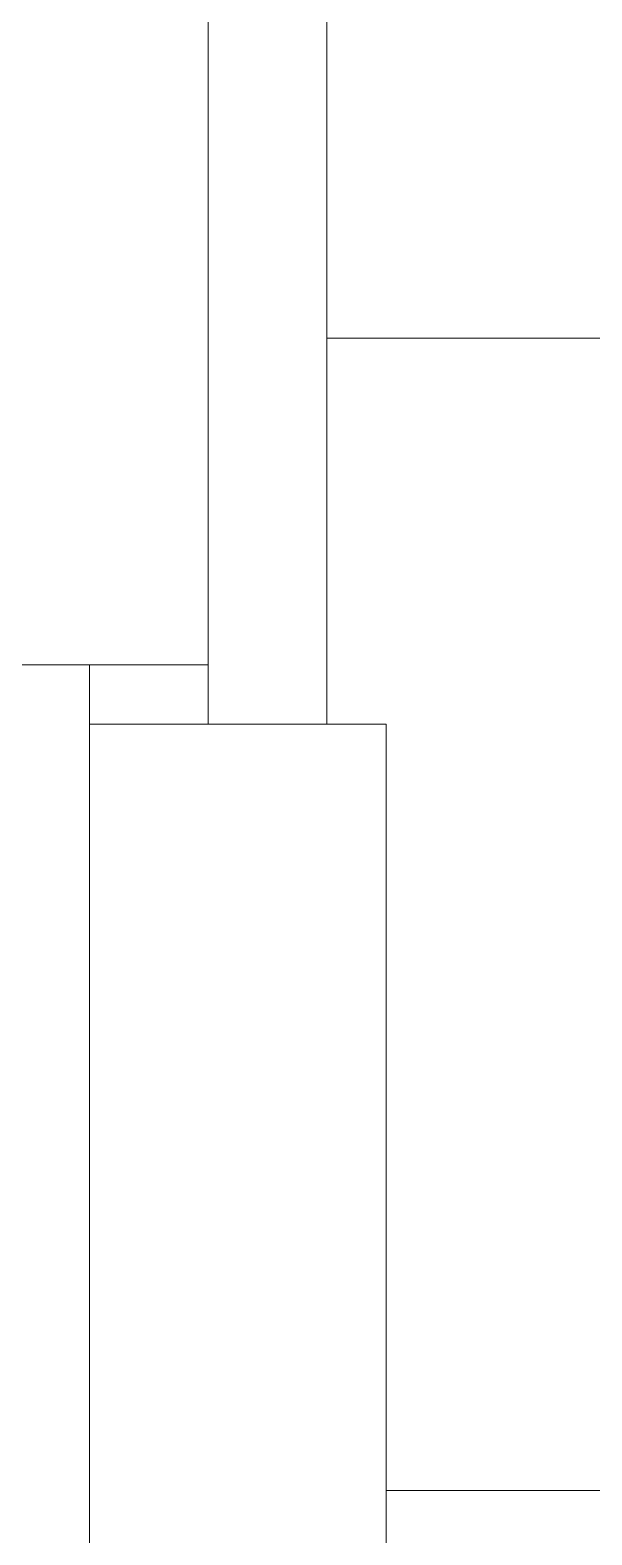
# Model space of a CAD drawing. Header units: millimetres. Extents: x 169 to 14583, y -399 to 10804.
# Drawn here: x 2518 to 2707, y 1693 to 2200 of the extents above; entities that cross this region are included whole.
import ezdxf

# ---------------------------------------------------------------- set-up
doc = ezdxf.new("R2010")
doc.units = ezdxf.units.MM
doc.header["$LTSCALE"] = 35

msp = doc.modelspace()

# ---------------------------------------------------------------- linework, layer by layer
at = {"color": 7, "linetype": 'Continuous', "lineweight": 18}
for p, q in [((2577.772, 2366.159), (2577.772, 1986.159)), ((2617.772, 1966.159), (2617.772, 2276.159)), ((2617.772, 2096.159), (2722.772, 2096.159)), ((1677.772, 1986.159), (2577.772, 1986.159)), ((2537.772, 1986.159), (2537.772, 1245.724)), ((2577.772, 1966.159), (2577.772, 1986.159)), ((2637.772, 1966.159), (2537.772, 1966.159)), ((2637.772, 1966.159), (2637.772, 1606.159)), ((2637.772, 1707.959), (3046.272, 1707.959))]:
    msp.add_line(p, q, dxfattribs=at)

doc.saveas('drawing.dxf')
